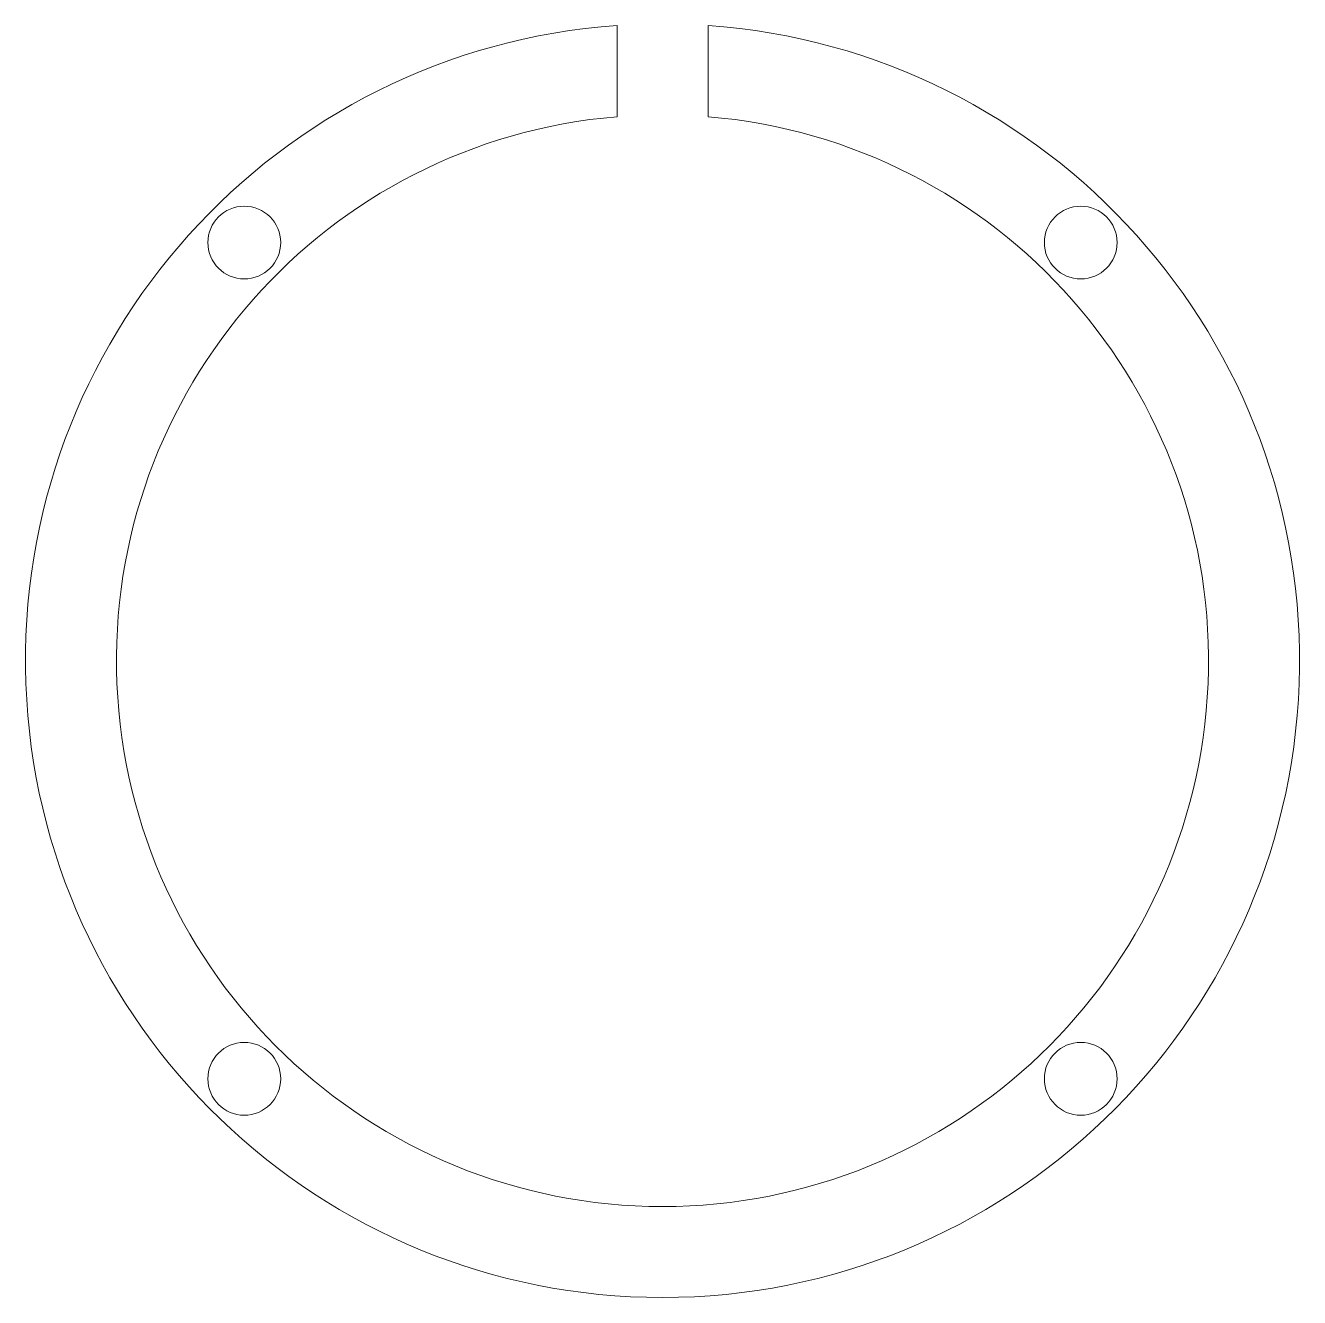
# Model space of a CAD drawing. Extents: x -15 to 125, y -15 to 125.
import ezdxf

# ---------------------------------------------------------------- set-up
doc = ezdxf.new("R2010")
doc.units = 0
doc.layers.get('0').update_dxf_attribs({"lineweight": 5, "true_color": 0xffffff})

msp = doc.modelspace()

# ---------------------------------------------------------------- linework, layer by layer
for p, q in [((49.72, 124.54), (49.72, 114.51)), ((59.72, 124.54), (59.72, 114.51))]:
    msp.add_line(p, q)
for centre in [(8.76, 100.68), (100.68, 100.68), (8.76, 8.76), (100.68, 8.76)]:
    msp.add_circle(centre, 4)
for radius, start, end in [(70, 94.096, 85.904), (60, 94.7802, 85.2198)]:
    msp.add_arc((54.72, 54.72), radius, start, end)

doc.saveas('drawing.dxf')
